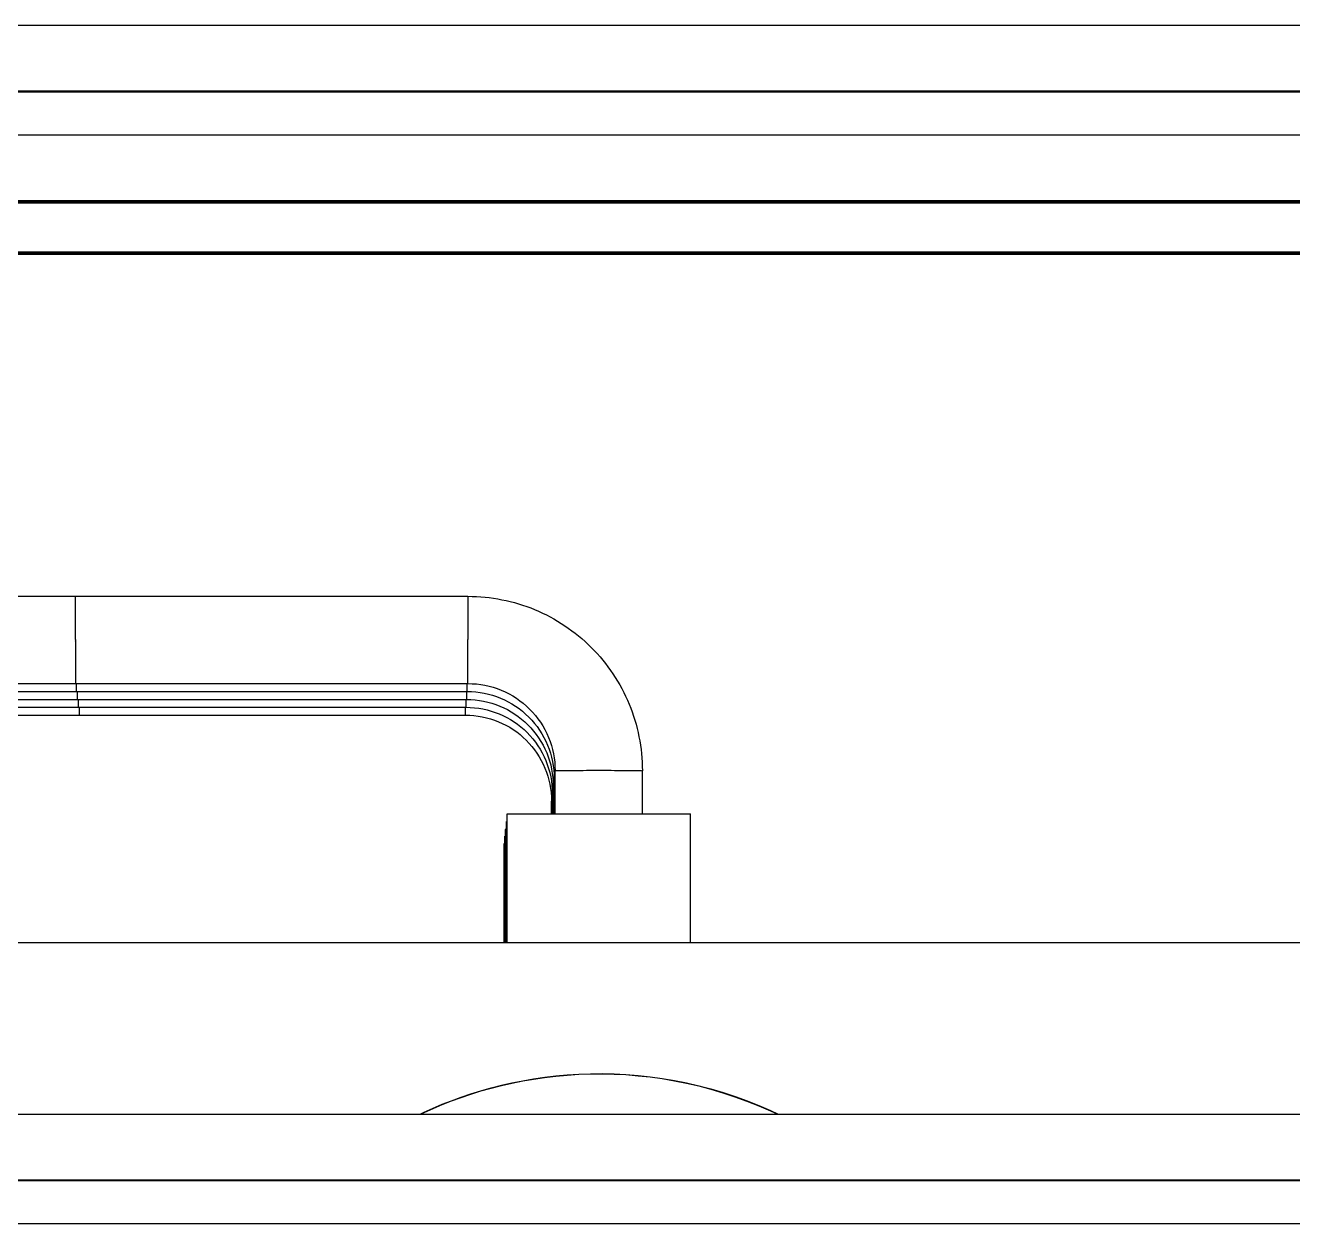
# Model space of a CAD drawing. Header units: millimetres. Extents: x -253 to 258, y -315 to 312.
# Drawn here: x -33.5 to 112.9, y 174 to 312.4 of the extents above; entities that cross this region are included whole.
import ezdxf

# ---------------------------------------------------------------- set-up
doc = ezdxf.new("R2010")
doc.units = ezdxf.units.MM
doc.layers.add('VISIBLE', color=7, linetype='Continuous')

msp = doc.modelspace()

# ---------------------------------------------------------------- linework, layer by layer
at = {"layer": 'VISIBLE'}
for p, q in [((-240.08, 312.36), (240.08, 312.36)), ((-232.5, 304.78), (232.5, 304.78)), ((-232.43, 304.68), (232.43, 304.68)), ((-232.5, 299.72), (232.5, 299.72)), ((-232.5, 292.14), (232.5, 292.14)), ((-212.2, 292.03), (212.2, 292.03)), ((-212.15, 291.96), (212.15, 291.96)), ((-212.07, 291.85), (212.07, 291.85)), ((-227.78, 286.21), (227.78, 286.21)), ((-207.9, 286.1), (207.9, 286.1)), ((-207.84, 286.03), (207.84, 286.03)), ((-207.77, 285.93), (207.77, 285.93)), ((-144.35, 246.42), (-27.7, 246.42)), ((-27.71, 246.39), (-27.7, 246.42)), ((-27.71, 246.39), (-27.7, 246.42)), ((-27.71, 246.39), (-27.7, 246.42)), ((-27.71, 246.28), (-27.71, 246.39)), ((-27.71, 246.29), (-27.71, 246.38)), ((-27.71, 246.38), (-27.71, 246.38)), ((-27.71, 246.28), (-27.71, 246.29)), ((-27.71, 246.1), (-27.71, 246.28)), ((-27.71, 246.15), (-27.71, 246.25)), ((-27.71, 246.12), (-27.71, 246.15)), ((-27.71, 245.86), (-27.71, 246.1)), ((-27.71, 245.97), (-27.71, 246.05)), ((-27.71, 245.9), (-27.71, 245.97)), ((-27.7, 246.42), (-27.7, 246.42)), ((-27.7, 246.42), (17.63, 246.42)), ((17.63, 246.42), (17.63, 246.39)), ((17.63, 246.42), (18.12, 246.41)), ((17.63, 246.39), (17.63, 246.28)), ((17.63, 246.28), (17.63, 246.1)), ((17.63, 246.1), (17.63, 245.86)), ((18.12, 246.41), (18.62, 246.4)), ((18.62, 246.4), (19.11, 246.37)), ((19.11, 246.37), (19.61, 246.32)), ((19.61, 246.32), (20.1, 246.27)), ((20.1, 246.27), (20.59, 246.2)), ((20.59, 246.2), (21.07, 246.12)), ((21.07, 246.12), (21.56, 246.03)), ((21.56, 246.03), (22.04, 245.93)), ((22.04, 245.93), (22.53, 245.82)), ((-27.71, 245.56), (-27.71, 245.86)), ((-27.71, 245.75), (-27.71, 245.81)), ((-27.71, 245.63), (-27.71, 245.75)), ((-27.71, 245.22), (-27.71, 245.56)), ((-27.71, 245.48), (-27.71, 245.52)), ((-27.71, 245.3), (-27.71, 245.48)), ((-27.71, 244.85), (-27.71, 245.22)), ((-27.71, 245.17), (-27.71, 245.2)), ((-27.71, 244.93), (-27.71, 245.17)), ((-27.71, 244.45), (-27.71, 244.85)), ((-27.71, 244.83), (-27.71, 244.84)), ((-27.71, 244.5), (-27.71, 244.83)), ((-27.71, 244.24), (-27.71, 244.45)), ((-27.71, 244.05), (-27.71, 244.45)), ((-27.71, 244.45), (-27.71, 244.45)), ((17.63, 245.86), (17.63, 245.56)), ((17.63, 245.56), (17.63, 245.22)), ((17.63, 245.22), (17.63, 244.85)), ((17.63, 244.85), (17.63, 244.45)), ((17.63, 244.45), (17.63, 244.05)), ((22.53, 245.82), (23, 245.69)), ((23, 245.69), (23.48, 245.55)), ((23.48, 245.55), (23.95, 245.4)), ((23.95, 245.4), (24.42, 245.24)), ((24.42, 245.24), (24.88, 245.07)), ((24.88, 245.07), (25.34, 244.89)), ((25.34, 244.89), (25.8, 244.69)), ((25.8, 244.69), (26.24, 244.49)), ((26.24, 244.49), (26.69, 244.27)), ((-27.71, 243.65), (-27.71, 244.05)), ((-27.71, 244.04), (-27.71, 244.05)), ((-27.71, 243.94), (-27.71, 244.04)), ((-27.71, 243.24), (-27.71, 243.65)), ((-27.71, 243.61), (-27.71, 243.63)), ((-27.71, 243.49), (-27.71, 243.61)), ((-27.71, 242.85), (-27.71, 243.24)), ((-27.71, 243.16), (-27.71, 243.2)), ((-27.71, 243.04), (-27.71, 243.16)), ((17.63, 244.05), (17.63, 243.65)), ((17.63, 243.65), (17.63, 243.24)), ((17.63, 243.24), (17.63, 242.85)), ((26.69, 244.27), (27.13, 244.04)), ((27.13, 244.04), (27.56, 243.8)), ((27.56, 243.8), (27.99, 243.55)), ((27.99, 243.55), (28.41, 243.29)), ((28.41, 243.29), (28.82, 243.02)), ((28.82, 243.02), (29.23, 242.74)), ((-27.71, 242.47), (-27.71, 242.85)), ((-27.71, 242.69), (-27.71, 242.76)), ((-27.71, 242.6), (-27.71, 242.69)), ((-27.71, 242.11), (-27.71, 242.47)), ((-27.71, 242.2), (-27.71, 242.28)), ((-27.71, 242.17), (-27.71, 242.2)), ((-27.71, 241.77), (-27.71, 242.11)), ((-27.71, 241.44), (-27.71, 241.77)), ((-27.71, 241.71), (-27.71, 241.73)), ((-27.71, 241.66), (-27.71, 241.71)), ((17.63, 242.85), (17.63, 242.47)), ((17.63, 242.47), (17.63, 242.11)), ((17.63, 242.11), (17.63, 241.77)), ((17.63, 241.77), (17.63, 241.44)), ((29.23, 242.74), (29.63, 242.45)), ((29.63, 242.45), (30.03, 242.16)), ((30.03, 242.16), (30.41, 241.85)), ((30.41, 241.85), (30.79, 241.53)), ((30.79, 241.53), (31.16, 241.2)), ((-27.71, 241.44), (-27.71, 241.12)), ((-27.71, 241.22), (-27.71, 241.28)), ((-27.71, 241.22), (-27.71, 241.18)), ((-27.71, 241.12), (-27.71, 240.77)), ((-27.71, 240.77), (-27.71, 240.41)), ((-27.71, 240.76), (-27.71, 240.73)), ((-27.71, 240.73), (-27.71, 240.62)), ((-27.71, 240.41), (-27.71, 240.03)), ((-27.71, 240.33), (-27.71, 240.24)), ((-27.71, 240.24), (-27.71, 240.14)), ((17.63, 241.12), (17.63, 241.44)), ((17.63, 240.77), (17.63, 241.12)), ((17.63, 240.41), (17.63, 240.77)), ((17.63, 240.03), (17.63, 240.41)), ((31.16, 241.2), (31.52, 240.86)), ((31.52, 240.86), (31.88, 240.52)), ((31.88, 240.52), (32.22, 240.16)), ((32.22, 240.16), (32.56, 239.8)), ((-27.71, 240.03), (-27.71, 239.64)), ((-27.71, 239.88), (-27.71, 239.76)), ((-27.71, 239.76), (-27.71, 239.7)), ((-27.71, 239.64), (-27.71, 239.23)), ((-27.71, 239.46), (-27.71, 239.3)), ((-27.71, 239.3), (-27.71, 239.26)), ((-27.71, 239.23), (-27.71, 238.82)), ((-27.71, 239.07), (-27.71, 238.86)), ((-27.71, 238.86), (-27.71, 238.83)), ((-27.71, 238.82), (-27.71, 238.41)), ((-27.71, 238.66), (-27.71, 238.45)), ((17.63, 239.64), (17.63, 240.03)), ((17.63, 239.23), (17.63, 239.64)), ((17.63, 238.82), (17.63, 239.23)), ((17.63, 238.41), (17.63, 238.82)), ((32.56, 239.8), (32.89, 239.43)), ((32.89, 239.43), (33.21, 239.05)), ((33.21, 239.05), (33.51, 238.67)), ((33.51, 238.67), (33.81, 238.27)), ((-27.71, 238.45), (-27.71, 238.43)), ((-27.71, 238.41), (-27.71, 238.01)), ((-27.71, 238.26), (-27.71, 238.06)), ((-27.71, 238.06), (-27.71, 238.04)), ((-27.71, 238.01), (-27.71, 237.63)), ((-27.71, 237.89), (-27.71, 237.71)), ((-27.71, 237.71), (-27.71, 237.67)), ((-27.71, 237.63), (-27.71, 237.28)), ((-27.71, 237.54), (-27.71, 237.39)), ((-27.71, 237.39), (-27.71, 237.33)), ((-27.71, 237.28), (-27.71, 236.97)), ((-27.71, 237.21), (-27.71, 237.1)), ((17.63, 238.01), (17.63, 238.41)), ((17.63, 237.63), (17.63, 238.01)), ((17.63, 237.28), (17.63, 237.63)), ((17.63, 236.97), (17.63, 237.28)), ((33.81, 238.27), (34.1, 237.87)), ((34.1, 237.87), (34.38, 237.47)), ((34.38, 237.47), (34.65, 237.05)), ((-144.35, 236.35), (-27.7, 236.35)), ((-27.71, 237.1), (-27.71, 237.03)), ((-27.71, 236.97), (-27.71, 236.71)), ((-27.71, 236.93), (-27.71, 236.86)), ((-27.71, 236.86), (-27.71, 236.76)), ((-27.71, 236.71), (-27.71, 236.52)), ((-27.71, 236.69), (-27.71, 236.67)), ((-27.71, 236.67), (-27.71, 236.52)), ((-27.71, 236.52), (-27.71, 236.52)), ((-27.71, 236.52), (-27.71, 236.39)), ((-27.71, 236.51), (-27.71, 236.41)), ((-27.71, 236.41), (-27.71, 236.4)), ((-27.71, 236.39), (-27.7, 236.35)), ((-27.71, 236.38), (-27.7, 236.36)), ((-27.7, 236.36), (-27.7, 236.35)), ((-27.7, 236.35), (17.63, 236.35)), ((-27.6, 236.35), (-27.6, 236.04)), ((-27.6, 236.28), (-27.6, 236.17)), ((-27.6, 236.17), (-27.6, 236.1)), ((-27.6, 236.04), (-27.6, 235.79)), ((-27.6, 236), (-27.6, 235.93)), ((-27.6, 235.93), (-27.6, 235.84)), ((-27.6, 235.79), (-27.6, 235.59)), ((-27.6, 235.77), (-27.6, 235.74)), ((-27.6, 235.74), (-27.6, 235.6)), ((17.56, 236.04), (17.56, 236.35)), ((17.56, 235.79), (17.56, 236.04)), ((17.56, 235.59), (17.56, 235.79)), ((17.63, 236.71), (17.63, 236.97)), ((17.63, 236.52), (17.63, 236.71)), ((17.63, 236.39), (17.63, 236.52)), ((17.63, 236.35), (17.63, 236.39)), ((17.63, 236.35), (18.12, 236.33)), ((18.12, 236.33), (18.62, 236.3)), ((18.62, 236.3), (19.11, 236.24)), ((19.11, 236.24), (19.6, 236.15)), ((19.6, 236.15), (20.08, 236.04)), ((20.08, 236.04), (20.55, 235.91)), ((20.55, 235.91), (21.02, 235.76)), ((21.02, 235.76), (21.49, 235.58)), ((34.65, 237.05), (34.91, 236.63)), ((34.91, 236.63), (35.16, 236.2)), ((35.16, 236.2), (35.4, 235.77)), ((35.4, 235.77), (35.63, 235.33)), ((-138.74, 235.42), (-27.6, 235.43)), ((-83.95, 234.51), (-27.49, 234.51)), ((-27.6, 235.59), (-27.6, 235.59)), ((-27.6, 235.59), (-27.6, 235.49)), ((-27.6, 235.59), (-27.6, 235.47)), ((-27.6, 235.49), (-27.6, 235.48)), ((-27.6, 235.47), (-27.6, 235.42)), ((-27.6, 235.46), (-27.6, 235.43)), ((-27.6, 235.43), (-27.6, 235.43)), ((-27.6, 235.42), (17.56, 235.42)), ((-27.49, 235.42), (-27.49, 235.4)), ((-27.49, 235.42), (-27.49, 235.12)), ((-27.49, 235.4), (-27.49, 235.14)), ((-27.49, 235.14), (-27.49, 235.13)), ((-27.49, 235.12), (-27.49, 234.87)), ((-27.49, 235.09), (-27.49, 234.92)), ((-27.49, 234.92), (-27.49, 234.89)), ((-27.49, 234.87), (-27.49, 234.68)), ((-27.49, 234.83), (-27.49, 234.75)), ((-27.49, 234.75), (-27.49, 234.71)), ((-27.49, 234.68), (-27.49, 234.55)), ((-27.49, 234.66), (-27.49, 234.62)), ((-27.49, 234.62), (-27.49, 234.58)), ((-27.49, 234.55), (-27.49, 234.54)), ((-27.49, 234.55), (-27.49, 234.51)), ((-27.49, 234.55), (-27.49, 234.51)), ((-27.49, 234.54), (-27.49, 234.51)), ((-27.49, 234.51), (-27.49, 234.51)), ((-27.49, 234.51), (17.49, 234.51)), ((-27.39, 234.51), (-27.39, 234.21)), ((-27.39, 234.46), (-27.39, 234.37)), ((-27.39, 234.37), (-27.39, 234.28)), ((-27.39, 234.21), (-27.39, 233.96)), ((17.43, 234.21), (17.43, 234.51)), ((17.43, 233.96), (17.43, 234.21)), ((17.49, 234.87), (17.5, 235.12)), ((17.49, 234.68), (17.49, 234.87)), ((17.49, 234.55), (17.49, 234.68)), ((17.49, 234.51), (17.49, 234.55)), ((17.49, 234.51), (17.98, 234.5)), ((17.5, 235.12), (17.5, 235.42)), ((17.56, 235.47), (17.56, 235.59)), ((17.56, 235.42), (17.56, 235.47)), ((17.56, 235.42), (18.05, 235.41)), ((17.98, 234.5), (18.47, 234.46)), ((18.05, 235.41), (18.54, 235.37)), ((18.47, 234.46), (18.96, 234.4)), ((18.54, 235.37), (19.03, 235.31)), ((18.96, 234.4), (19.44, 234.32)), ((19.03, 235.31), (19.52, 235.23)), ((19.44, 234.32), (19.92, 234.21)), ((19.52, 235.23), (20, 235.12)), ((19.92, 234.21), (20.39, 234.08)), ((20, 235.12), (20.47, 234.99)), ((20.47, 234.99), (20.94, 234.84)), ((20.94, 234.84), (21.4, 234.66)), ((21.4, 234.66), (21.85, 234.46)), ((21.49, 235.58), (21.94, 235.38)), ((21.85, 234.46), (22.29, 234.24)), ((21.94, 235.38), (22.38, 235.16)), ((22.29, 234.24), (22.72, 234)), ((22.38, 235.16), (22.81, 234.91)), ((22.81, 234.91), (23.23, 234.65)), ((23.23, 234.65), (23.63, 234.36)), ((23.63, 234.36), (24.02, 234.06)), ((35.63, 235.33), (35.84, 234.89)), ((35.84, 234.89), (36.05, 234.44)), ((36.05, 234.44), (36.25, 233.98)), ((-137.72, 233.6), (-27.38, 233.6)), ((-27.39, 234.18), (-27.39, 234.13)), ((-27.39, 234.13), (-27.39, 234.01)), ((-27.39, 233.96), (-27.38, 233.77)), ((-27.39, 233.95), (-27.39, 233.93)), ((-27.39, 233.93), (-27.38, 233.78)), ((-27.38, 233.78), (-27.38, 233.77)), ((-27.38, 233.77), (-27.38, 233.65)), ((-27.38, 233.75), (-27.38, 233.67)), ((-27.38, 233.67), (-27.38, 233.66)), ((-27.38, 233.65), (-27.38, 233.6)), ((-27.38, 233.64), (-27.38, 233.61)), ((-27.38, 233.61), (-27.38, 233.61)), ((-27.38, 233.6), (17.43, 233.6)), ((-27.28, 233.6), (-27.28, 233.31)), ((-27.28, 233.58), (-27.28, 233.53)), ((-27.28, 233.53), (-27.28, 233.37)), ((-27.28, 233.31), (-27.28, 233.06)), ((-27.28, 233.3), (-27.28, 233.28)), ((-27.28, 233.28), (-27.28, 233.07)), ((-27.28, 233.07), (-27.28, 233.06)), ((-27.28, 233.06), (-27.28, 232.86)), ((-27.28, 233.02), (-27.28, 232.91)), ((-27.28, 232.91), (-27.28, 232.89)), ((-27.28, 232.86), (-27.28, 232.74)), ((-27.28, 232.84), (-27.28, 232.79)), ((-27.28, 232.79), (-27.28, 232.77)), ((-27.28, 232.74), (-27.28, 232.7)), ((17.36, 233.31), (17.36, 233.6)), ((17.36, 233.06), (17.36, 233.31)), ((17.36, 232.86), (17.36, 233.06)), ((17.36, 232.74), (17.36, 232.86)), ((17.36, 232.7), (17.36, 232.74)), ((17.43, 233.77), (17.43, 233.96)), ((17.43, 233.65), (17.43, 233.77)), ((17.43, 233.6), (17.43, 233.65)), ((17.43, 233.6), (17.91, 233.59)), ((17.91, 233.59), (18.4, 233.55)), ((18.4, 233.55), (18.89, 233.49)), ((18.89, 233.49), (19.37, 233.41)), ((19.37, 233.41), (19.84, 233.3)), ((19.84, 233.3), (20.32, 233.17)), ((20.32, 233.17), (20.78, 233.02)), ((20.39, 234.08), (20.86, 233.92)), ((20.78, 233.02), (21.24, 232.84)), ((20.86, 233.92), (21.32, 233.75)), ((21.24, 232.84), (21.68, 232.64)), ((21.32, 233.75), (21.77, 233.55)), ((21.77, 233.55), (22.21, 233.33)), ((22.21, 233.33), (22.63, 233.09)), ((22.63, 233.09), (23.05, 232.82)), ((22.72, 234), (23.14, 233.73)), ((23.05, 232.82), (23.45, 232.54)), ((23.14, 233.73), (23.54, 233.45)), ((23.54, 233.45), (23.93, 233.14)), ((23.93, 233.14), (24.3, 232.82)), ((24.02, 234.06), (24.4, 233.74)), ((24.3, 232.82), (24.66, 232.48)), ((24.4, 233.74), (24.75, 233.39)), ((24.75, 233.39), (25.09, 233.04)), ((25.09, 233.04), (25.42, 232.66)), ((36.25, 233.98), (36.43, 233.52)), ((36.43, 233.52), (36.6, 233.06)), ((36.6, 233.06), (36.76, 232.59)), ((-141.61, 232.7), (-27.28, 232.7)), ((-27.28, 232.74), (-27.28, 232.72)), ((-27.28, 232.72), (-27.28, 232.71)), ((-27.28, 232.7), (-27.28, 232.7)), ((-27.28, 232.7), (-27.28, 232.7)), ((-27.28, 232.7), (17.36, 232.7)), ((17.36, 232.7), (17.84, 232.69)), ((17.84, 232.69), (18.33, 232.65)), ((18.33, 232.65), (18.81, 232.59)), ((18.81, 232.59), (19.29, 232.51)), ((19.29, 232.51), (19.77, 232.4)), ((19.77, 232.4), (20.24, 232.27)), ((20.24, 232.27), (20.7, 232.12)), ((20.7, 232.12), (21.15, 231.94)), ((21.15, 231.94), (21.6, 231.75)), ((21.6, 231.75), (22.03, 231.53)), ((21.68, 232.64), (22.12, 232.42)), ((22.03, 231.53), (22.46, 231.29)), ((22.12, 232.42), (22.54, 232.18)), ((22.46, 231.29), (22.87, 231.03)), ((22.54, 232.18), (22.96, 231.92)), ((22.96, 231.92), (23.36, 231.64)), ((23.36, 231.64), (23.74, 231.34)), ((23.45, 232.54), (23.83, 232.24)), ((23.74, 231.34), (24.11, 231.02)), ((23.83, 232.24), (24.21, 231.92)), ((24.21, 231.92), (24.56, 231.58)), ((24.56, 231.58), (24.9, 231.22)), ((24.66, 232.48), (25, 232.13)), ((25, 232.13), (25.32, 231.75)), ((25.32, 231.75), (25.62, 231.37)), ((25.42, 232.66), (25.72, 232.27)), ((25.62, 231.37), (25.91, 230.96)), ((25.72, 232.27), (26.01, 231.87)), ((26.01, 231.87), (26.27, 231.45)), ((26.27, 231.45), (26.52, 231.02)), ((36.76, 232.59), (36.91, 232.12)), ((36.91, 232.12), (37.05, 231.64)), ((37.05, 231.64), (37.18, 231.17)), ((22.87, 231.03), (23.27, 230.75)), ((23.27, 230.75), (23.65, 230.45)), ((23.65, 230.45), (24.02, 230.13)), ((24.02, 230.13), (24.37, 229.79)), ((24.11, 231.02), (24.47, 230.68)), ((24.47, 230.68), (24.8, 230.33)), ((24.8, 230.33), (25.12, 229.96)), ((24.9, 231.22), (25.22, 230.85)), ((25.12, 229.96), (25.42, 229.57)), ((25.22, 230.85), (25.52, 230.47)), ((25.52, 230.47), (25.8, 230.06)), ((25.8, 230.06), (26.07, 229.65)), ((25.91, 230.96), (26.17, 230.55)), ((26.17, 230.55), (26.41, 230.12)), ((26.41, 230.12), (26.63, 229.68)), ((26.52, 231.02), (26.74, 230.58)), ((26.74, 230.58), (26.94, 230.13)), ((26.94, 230.13), (27.12, 229.66)), ((37.18, 231.17), (37.29, 230.69)), ((37.29, 230.69), (37.39, 230.2)), ((37.39, 230.2), (37.48, 229.72)), ((24.37, 229.79), (24.71, 229.44)), ((24.71, 229.44), (25.03, 229.07)), ((25.03, 229.07), (25.33, 228.69)), ((25.33, 228.69), (25.61, 228.29)), ((25.42, 229.57), (25.7, 229.17)), ((25.7, 229.17), (25.97, 228.76)), ((25.97, 228.76), (26.21, 228.34)), ((26.07, 229.65), (26.31, 229.22)), ((26.31, 229.22), (26.53, 228.79)), ((26.53, 228.79), (26.73, 228.34)), ((26.63, 229.68), (26.83, 229.23)), ((26.83, 229.23), (27.01, 228.77)), ((27.01, 228.77), (27.16, 228.3)), ((27.12, 229.66), (27.27, 229.2)), ((27.27, 229.2), (27.4, 228.72)), ((27.4, 228.72), (27.51, 228.24)), ((37.48, 229.72), (37.56, 229.23)), ((37.56, 229.23), (37.63, 228.74)), ((37.63, 228.74), (37.68, 228.25)), ((25.61, 228.29), (25.87, 227.88)), ((25.87, 227.88), (26.11, 227.45)), ((26.11, 227.45), (26.32, 227.02)), ((26.21, 228.34), (26.43, 227.9)), ((26.32, 227.02), (26.52, 226.57)), ((26.43, 227.9), (26.62, 227.45)), ((26.62, 227.45), (26.8, 227)), ((26.73, 228.34), (26.9, 227.88)), ((26.8, 227), (26.95, 226.53)), ((26.9, 227.88), (27.06, 227.41)), ((27.06, 227.41), (27.19, 226.94)), ((27.16, 228.3), (27.3, 227.83)), ((27.19, 226.94), (27.3, 226.46)), ((27.3, 227.83), (27.4, 227.35)), ((27.4, 227.35), (27.49, 226.86)), ((27.51, 228.24), (27.6, 227.75)), ((27.6, 227.75), (27.66, 227.26)), ((27.66, 227.26), (27.69, 226.77)), ((37.68, 228.25), (37.72, 227.75)), ((37.72, 227.75), (37.75, 227.26)), ((37.75, 227.26), (37.77, 226.77)), ((26.52, 226.57), (26.7, 226.12)), ((26.7, 226.12), (26.85, 225.66)), ((26.85, 225.66), (26.98, 225.19)), ((26.95, 226.53), (27.08, 226.06)), ((27.08, 226.06), (27.19, 225.58)), ((27.19, 225.58), (27.27, 225.1)), ((27.3, 226.46), (27.38, 225.98)), ((27.38, 225.98), (27.44, 225.49)), ((27.44, 225.49), (27.48, 225)), ((27.49, 226.86), (27.55, 226.37)), ((27.55, 226.37), (27.58, 225.88)), ((27.58, 225.88), (27.6, 225.39)), ((27.69, 226.77), (27.7, 226.27)), ((27.7, 226.27), (27.74, 226.28)), ((27.7, 221.28), (27.7, 226.27)), ((27.74, 226.28), (27.86, 226.29)), ((27.86, 226.29), (28.05, 226.29)), ((28.05, 226.29), (28.3, 226.3)), ((28.3, 226.3), (28.6, 226.3)), ((28.6, 226.3), (28.95, 226.31)), ((28.95, 226.31), (29.33, 226.31)), ((29.33, 226.31), (29.73, 226.32)), ((29.73, 226.32), (30.13, 226.32)), ((30.13, 226.32), (30.54, 226.32)), ((30.54, 226.32), (30.95, 226.32)), ((30.95, 226.32), (31.34, 226.33)), ((31.34, 226.33), (31.72, 226.33)), ((31.72, 226.33), (32.08, 226.33)), ((32.08, 226.33), (32.43, 226.33)), ((32.43, 226.33), (32.75, 226.33)), ((32.75, 226.33), (33.07, 226.33)), ((33.07, 226.33), (33.42, 226.33)), ((33.42, 226.33), (33.78, 226.33)), ((33.78, 226.33), (34.16, 226.33)), ((34.16, 226.33), (34.55, 226.32)), ((34.55, 226.32), (34.96, 226.32)), ((34.96, 226.32), (35.37, 226.32)), ((35.37, 226.32), (35.77, 226.32)), ((35.77, 226.32), (36.17, 226.31)), ((36.17, 226.31), (36.54, 226.31)), ((36.54, 226.31), (36.89, 226.3)), ((36.89, 226.3), (37.19, 226.3)), ((37.19, 226.3), (37.44, 226.29)), ((37.44, 226.29), (37.63, 226.29)), ((37.63, 226.29), (37.74, 226.28)), ((37.74, 226.28), (37.78, 226.27)), ((37.77, 226.77), (37.78, 226.27)), ((37.78, 221.28), (37.78, 226.27)), ((26.98, 225.19), (27.09, 224.71)), ((27.09, 224.71), (27.17, 224.23)), ((27.17, 224.23), (27.23, 223.75)), ((27.27, 225.1), (27.33, 224.62)), ((27.33, 224.62), (27.37, 224.13)), ((27.37, 224.13), (27.38, 223.64)), ((27.48, 225), (27.49, 224.51)), ((27.49, 224.51), (27.53, 224.52)), ((27.49, 221.28), (27.49, 224.51)), ((27.53, 224.52), (27.6, 224.52)), ((27.6, 221.28), (27.6, 225.39)), ((27.6, 225.39), (27.64, 225.39)), ((27.64, 225.39), (27.7, 225.4)), ((27.23, 223.75), (27.27, 223.27)), ((27.27, 223.27), (27.28, 222.78)), ((27.28, 222.78), (27.32, 222.79)), ((27.28, 221.28), (27.28, 222.78)), ((27.32, 222.79), (27.38, 222.79)), ((27.38, 223.64), (27.42, 223.65)), ((27.38, 221.28), (27.38, 223.64)), ((27.42, 223.65), (27.49, 223.65)), ((22.16, 221.18), (22.17, 221.28)), ((22.16, 206.44), (22.16, 221.18)), ((22.17, 206.44), (22.17, 221.28)), ((22.17, 221.28), (43.33, 221.28)), ((30.55, 221.28), (30.95, 221.29)), ((30.95, 221.29), (31.34, 221.29)), ((31.34, 221.29), (31.72, 221.29)), ((31.72, 221.29), (32.08, 221.29)), ((32.08, 221.29), (32.43, 221.29)), ((32.43, 221.29), (32.75, 221.29)), ((32.75, 221.29), (33.07, 221.29)), ((33.07, 221.29), (33.42, 221.29)), ((33.42, 221.29), (33.78, 221.29)), ((33.78, 221.29), (34.16, 221.29)), ((34.16, 221.29), (34.55, 221.29)), ((34.55, 221.29), (34.94, 221.28)), ((43.33, 206.44), (43.33, 221.28)), ((22.07, 220.32), (22.08, 220.42)), ((22.07, 206.44), (22.07, 220.32)), ((22.08, 206.44), (22.08, 220.42)), ((22.08, 220.42), (22.16, 220.42)), ((21.9, 218.61), (21.91, 218.71)), ((21.9, 206.44), (21.9, 218.61)), ((21.91, 206.44), (21.91, 218.71)), ((21.91, 218.71), (21.99, 218.71)), ((21.99, 219.46), (22, 219.56)), ((21.99, 206.44), (21.99, 219.46)), ((22, 206.44), (22, 219.56)), ((22, 219.56), (22.07, 219.56)), ((21.82, 217.77), (21.83, 217.87)), ((21.82, 206.44), (21.82, 217.77)), ((21.83, 206.44), (21.83, 217.87)), ((21.83, 217.87), (21.9, 217.87)), ((-121.08, 206.44), (186.66, 206.44)), ((22.72, 190.23), (23.96, 190.48)), ((22.72, 190.21), (23.96, 190.45)), ((23.96, 190.48), (25.22, 190.7)), ((23.96, 190.45), (25.22, 190.67)), ((25.22, 190.7), (26.5, 190.89)), ((25.22, 190.67), (26.49, 190.86)), ((26.49, 190.86), (27.79, 191.01)), ((26.5, 190.89), (27.8, 191.04)), ((27.79, 191.01), (29.11, 191.13)), ((27.8, 191.04), (29.11, 191.16)), ((29.11, 191.16), (30.44, 191.25)), ((29.11, 191.13), (30.44, 191.22)), ((30.44, 191.25), (31.79, 191.29)), ((30.44, 191.22), (31.78, 191.26)), ((31.78, 191.26), (33.14, 191.27)), ((31.79, 191.29), (33.14, 191.3)), ((33.14, 191.3), (34.51, 191.27)), ((33.14, 191.3), (34.51, 191.27)), ((33.14, 191.27), (34.51, 191.24)), ((33.14, 191.27), (34.51, 191.24)), ((34.51, 191.27), (35.89, 191.2)), ((34.51, 191.24), (35.89, 191.18)), ((35.89, 191.2), (37.28, 191.09)), ((35.89, 191.18), (37.28, 191.06)), ((37.28, 191.09), (38.68, 190.94)), ((37.28, 191.06), (38.67, 190.91)), ((38.67, 190.91), (40.07, 190.72)), ((38.68, 190.94), (40.08, 190.75)), ((40.07, 190.72), (41.48, 190.48)), ((40.08, 190.75), (41.48, 190.51)), ((41.48, 190.51), (42.89, 190.23)), ((41.48, 190.48), (42.88, 190.2)), ((16.85, 188.58), (17.98, 188.96)), ((16.85, 188.55), (17.98, 188.93)), ((17.98, 188.96), (19.13, 189.32)), ((17.98, 188.93), (19.13, 189.29)), ((19.13, 189.32), (20.31, 189.65)), ((19.13, 189.29), (20.3, 189.62)), ((20.3, 189.62), (21.5, 189.93)), ((20.31, 189.65), (21.5, 189.96)), ((21.5, 189.96), (22.72, 190.23)), ((21.5, 189.93), (22.72, 190.21)), ((42.88, 190.2), (44.29, 189.87)), ((42.89, 190.23), (44.3, 189.9)), ((44.29, 189.87), (45.69, 189.51)), ((44.3, 189.9), (45.7, 189.53)), ((45.69, 189.51), (47.09, 189.09)), ((45.7, 189.53), (47.1, 189.12)), ((47.09, 189.09), (48.48, 188.63)), ((47.1, 189.12), (48.49, 188.66)), ((13.61, 187.3), (14.67, 187.75)), ((13.61, 187.27), (14.67, 187.72)), ((14.67, 187.75), (15.75, 188.17)), ((14.67, 187.72), (15.75, 188.14)), ((15.75, 188.17), (16.85, 188.58)), ((15.75, 188.14), (16.85, 188.55)), ((48.48, 188.63), (49.86, 188.13)), ((48.49, 188.66), (49.87, 188.16)), ((49.86, 188.13), (51.24, 187.58)), ((49.87, 188.16), (51.24, 187.61)), ((51.24, 187.61), (52.6, 187.02)), ((51.24, 187.58), (52.6, 186.99)), ((-232.5, 186.61), (232.5, 186.61)), ((12.1, 186.61), (12.58, 186.84)), ((12.16, 186.61), (12.58, 186.81)), ((12.58, 186.84), (13.61, 187.3)), ((12.58, 186.81), (13.61, 187.27)), ((52.6, 187.02), (53.48, 186.61)), ((52.6, 186.99), (53.41, 186.61)), ((-232.5, 179.02), (232.5, 179.02)), ((-232.43, 178.97), (232.43, 178.97)), ((-232.5, 173.97), (232.5, 173.97))]:
    msp.add_line(p, q, dxfattribs=at)

doc.saveas('drawing.dxf')
